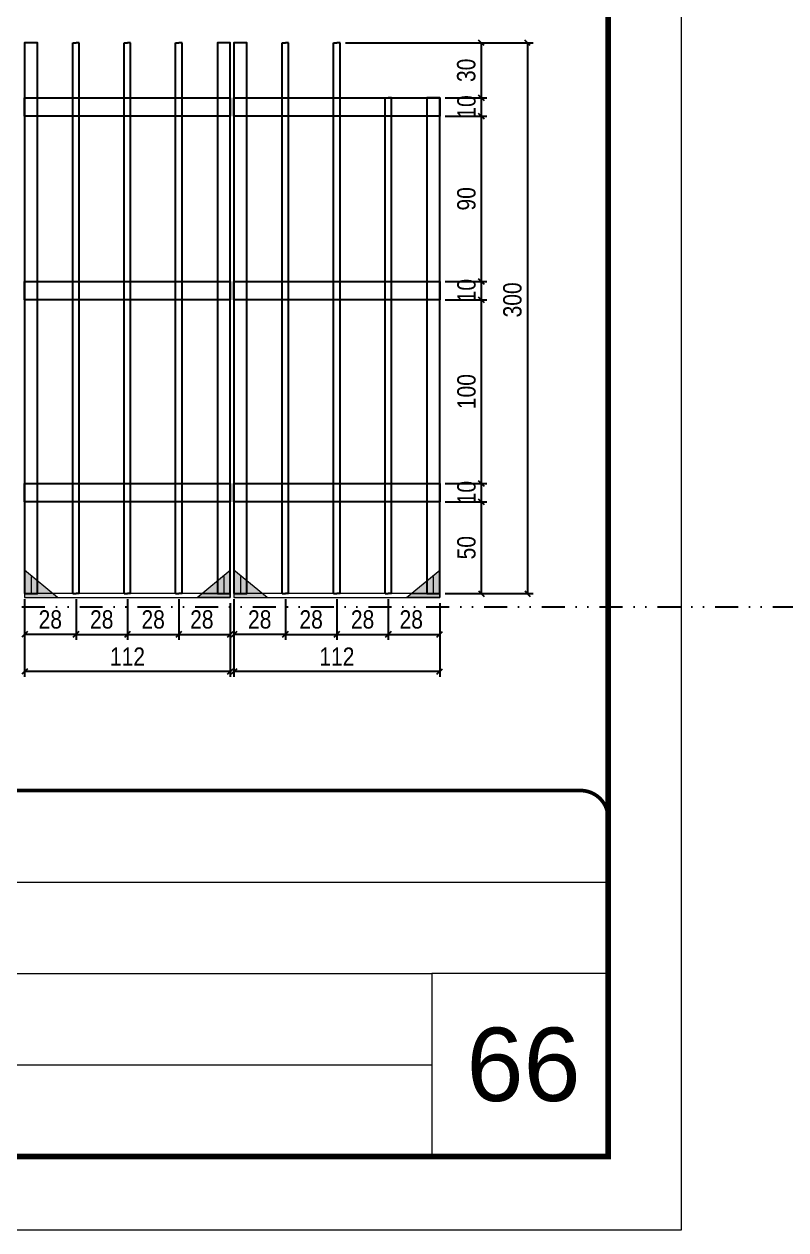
# Model space of a CAD drawing. Header units: millimetres. Extents: x 13777 to 27878, y -21631 to 6985.
# Drawn here: x 17112 to 17527, y -12442 to -11786 of the extents above; entities that cross this region are included whole.
import ezdxf

# ---------------------------------------------------------------- set-up
doc = ezdxf.new("R2010")
doc.units = ezdxf.units.MM
for name, pattern in [('CONTINUO', [0]), ('DASHED', [0.75, 0.5, -0.25]), ('DIVIDE2', [0.625, 0.25, -0.125, 0, -0.125, 0, -0.125]), ('HIDDEN', [0.375, 0.25, -0.125])]:
    doc.linetypes.add(name, pattern=pattern)
for name, color, linetype, lineweight in [('CARIMBO', 255, 'Continuous', 9), ('Folhas', 255, 'Continuous', 9), ('Madeira', 126, 'Continuous', 18), ('Sarr 2.2x7', 40, 'Continuous', 9), ('SARRAFO DE PRESSAO', 251, 'DASHED', 9)]:
    doc.layers.add(name, color=color, linetype=linetype, lineweight=lineweight)
for name, color, linetype in [('COTA', 241, 'Continuous'), ('Nível', 160, 'Continuous'), ('SARR_2.2x10', 60, 'Continuous'), ('SARR_3.5x7', 81, 'Continuous'), ('SARR_7x7', 40, 'Continuous')]:
    doc.layers.add(name, color=color, linetype=linetype)
doc.styles.add('ARIAL', font='arial.ttf')
doc.styles.add('COTA TECNICA', font='techl___.ttf', dxfattribs={"height": 10})
doc.dimstyles.new('PAINEL', dxfattribs={"dimtxt": 10, "dimasz": 3, "dimexe": 3, "dimexo": 3, "dimgap": 3, "dimtad": 1, "dimdec": 1, "dimzin": 12, "dimdsep": 46, "dimtxsty": 'COTA TECNICA', "dimblk1": 'OBLIQUE', "dimblk2": 'OBLIQUE', "dimsah": 1, "dimcen": 0.9, "dimclrd": 4, "dimclre": 4, "dimclrt": 240, "dimadec": 1, "dimazin": 3, "dimtfac": 1, "dimtdec": 1, "dimtmove": 0, "dimatfit": 3, "dimfxl": 1, "dimtolj": 1, "dimtzin": 12, "dimarcsym": 0})

# ---------------------------------------------------------------- blocks, each defined once
blk = doc.blocks.new('9999999999')
at = {"color": 30, "linetype": 'CONTINUO'}
for p, q in [((98564.56, 34379.64), (99583.98, 34379.64)), ((98564.56, 34329.83), (99487.98, 34329.83)), ((99583.98, 34329.83), (99487.98, 34329.83)), ((99487.98, 34329.83), (99487.98, 34230.21)), ((98564.56, 34280.02), (99487.98, 34280.02))]:
    blk.add_line(p, q, dxfattribs=at)
at = {"color": 30, "linetype": 'CONTINUO', "const_width": 2}
blk.add_lwpolyline([(99583.98, 34230.21), (99583.98, 34414.45, 0.414214), (99568.98, 34429.45), (98228.98, 34429.45, 0.414214), (98213.98, 34414.45), (98213.98, 34245.21, 0.414214), (98228.98, 34230.21), (99583.98, 34230.21)], format="xyb", dxfattribs=at)
at = {"layer": 'Folhas'}
blk.add_lwpolyline([(98138.98, 34190.21), (99623.98, 34190.21), (99623.98, 35240.21), (98138.98, 35240.21)], close=True, dxfattribs=at)
at = {"layer": 'Folhas', "color": 30, "const_width": 3}
blk.add_lwpolyline([(98213.98, 34230.21), (99583.98, 34230.21), (99583.98, 35200.21), (98213.98, 35200.21)], close=True, dxfattribs=at)
blk = doc.blocks.new('_Oblique')
at = {"color": 0, "linetype": 'ByBlock', "lineweight": -2}
blk.add_line((-0.5, -0.5), (0.5, 0.5), dxfattribs=at)
blk = doc.blocks.new('*D2970')
at = {"layer": 'COTA', "color": 4, "lineweight": -2, "transparency": 16777216}
for p, q in [((17112.27, -12114.19), (17112.27, -12141.37)), ((17224.27, -12114.19), (17224.27, -12141.37)), ((17224.27, -12138.37), (17112.27, -12138.37))]:
    blk.add_line(p, q, dxfattribs=at)
at = {"layer": 'Defpoints', "color": 0, "transparency": 16777216}
for p in [(17112.27, -12111.19), (17224.27, -12111.19), (17112.27, -12138.37)]:
    blk.add_point(p, dxfattribs=at)
at = {"layer": 'COTA', "color": 4, "lineweight": -2, "transparency": 16777216, "xscale": 3, "yscale": 3, "zscale": 3, "rotation": 180}
blk.add_blockref('_Oblique', (17112.27, -12138.37), dxfattribs=at)
at = {"layer": 'COTA', "color": 4, "lineweight": -2, "transparency": 16777216, "xscale": 3, "yscale": 3, "zscale": 3}
blk.add_blockref('_Oblique', (17224.27, -12138.37), dxfattribs=at)
at = {"layer": 'COTA', "color": 240, "transparency": 16777216, "insert": (17168.27, -12130.31), "char_height": 10, "attachment_point": 5, "style": 'COTA TECNICA'}
blk.add_mtext('\\A1;112', dxfattribs=at)
blk = doc.blocks.new('*D2971')
at = {"layer": 'COTA', "color": 4, "lineweight": -2, "transparency": 16777216}
for p, q in [((17112.27, -12098.99), (17112.27, -12121.19)), ((17140.27, -12098.99), (17140.27, -12121.19)), ((17140.27, -12118.19), (17112.27, -12118.19))]:
    blk.add_line(p, q, dxfattribs=at)
at = {"layer": 'Defpoints', "color": 0, "transparency": 16777216}
for p in [(17112.27, -12095.99), (17140.27, -12095.99), (17112.27, -12118.19)]:
    blk.add_point(p, dxfattribs=at)
at = {"layer": 'COTA', "color": 4, "lineweight": -2, "transparency": 16777216, "xscale": 3, "yscale": 3, "zscale": 3, "rotation": 180}
blk.add_blockref('_Oblique', (17112.27, -12118.19), dxfattribs=at)
at = {"layer": 'COTA', "color": 4, "lineweight": -2, "transparency": 16777216, "xscale": 3, "yscale": 3, "zscale": 3}
blk.add_blockref('_Oblique', (17140.27, -12118.19), dxfattribs=at)
at = {"layer": 'COTA', "color": 240, "transparency": 16777216, "insert": (17126.27, -12110.1), "char_height": 10, "attachment_point": 5, "style": 'COTA TECNICA'}
blk.add_mtext('\\A1;28', dxfattribs=at)
blk = doc.blocks.new('*D2972')
at = {"layer": 'COTA', "color": 4, "lineweight": -2, "transparency": 16777216}
for p, q in [((17196.27, -12098.99), (17196.27, -12121.19)), ((17224.27, -12101.19), (17224.27, -12121.19)), ((17196.27, -12118.19), (17224.27, -12118.19))]:
    blk.add_line(p, q, dxfattribs=at)
at = {"layer": 'Defpoints', "color": 0, "transparency": 16777216}
for p in [(17196.27, -12095.99), (17224.27, -12098.19), (17224.27, -12118.19)]:
    blk.add_point(p, dxfattribs=at)
at = {"layer": 'COTA', "color": 4, "lineweight": -2, "transparency": 16777216, "xscale": 3, "yscale": 3, "zscale": 3, "rotation": 180}
blk.add_blockref('_Oblique', (17196.27, -12118.19), dxfattribs=at)
at = {"layer": 'COTA', "color": 4, "lineweight": -2, "transparency": 16777216, "xscale": 3, "yscale": 3, "zscale": 3}
blk.add_blockref('_Oblique', (17224.27, -12118.19), dxfattribs=at)
at = {"layer": 'COTA', "color": 240, "transparency": 16777216, "insert": (17208.77, -12110.1), "char_height": 10, "attachment_point": 5, "style": 'COTA TECNICA'}
blk.add_mtext('\\A1;28', dxfattribs=at)
blk = doc.blocks.new('*D2973')
at = {"layer": 'COTA', "color": 4, "lineweight": -2, "transparency": 16777216}
for p, q in [((17140.27, -12098.99), (17140.27, -12121.19)), ((17168.27, -12098.99), (17168.27, -12121.19)), ((17140.27, -12118.19), (17168.27, -12118.19))]:
    blk.add_line(p, q, dxfattribs=at)
at = {"layer": 'Defpoints', "color": 0, "transparency": 16777216}
for p in [(17140.27, -12095.99), (17168.27, -12095.99), (17168.27, -12118.19)]:
    blk.add_point(p, dxfattribs=at)
at = {"layer": 'COTA', "color": 4, "lineweight": -2, "transparency": 16777216, "xscale": 3, "yscale": 3, "zscale": 3, "rotation": 180}
blk.add_blockref('_Oblique', (17140.27, -12118.19), dxfattribs=at)
at = {"layer": 'COTA', "color": 4, "lineweight": -2, "transparency": 16777216, "xscale": 3, "yscale": 3, "zscale": 3}
blk.add_blockref('_Oblique', (17168.27, -12118.19), dxfattribs=at)
at = {"layer": 'COTA', "color": 240, "transparency": 16777216, "insert": (17154.27, -12110.1), "char_height": 10, "attachment_point": 5, "style": 'COTA TECNICA'}
blk.add_mtext('\\A1;28', dxfattribs=at)
blk = doc.blocks.new('*D2974')
at = {"layer": 'COTA', "color": 4, "lineweight": -2, "transparency": 16777216}
for p, q in [((17168.27, -12098.99), (17168.27, -12121.19)), ((17196.27, -12098.99), (17196.27, -12121.19)), ((17168.27, -12118.19), (17196.27, -12118.19))]:
    blk.add_line(p, q, dxfattribs=at)
at = {"layer": 'Defpoints', "color": 0, "transparency": 16777216}
for p in [(17168.27, -12095.99), (17196.27, -12095.99), (17196.27, -12118.19)]:
    blk.add_point(p, dxfattribs=at)
at = {"layer": 'COTA', "color": 4, "lineweight": -2, "transparency": 16777216, "xscale": 3, "yscale": 3, "zscale": 3, "rotation": 180}
blk.add_blockref('_Oblique', (17168.27, -12118.19), dxfattribs=at)
at = {"layer": 'COTA', "color": 4, "lineweight": -2, "transparency": 16777216, "xscale": 3, "yscale": 3, "zscale": 3}
blk.add_blockref('_Oblique', (17196.27, -12118.19), dxfattribs=at)
at = {"layer": 'COTA', "color": 240, "transparency": 16777216, "insert": (17182.27, -12110.1), "char_height": 10, "attachment_point": 5, "style": 'COTA TECNICA'}
blk.add_mtext('\\A1;28', dxfattribs=at)
blk = doc.blocks.new('*D2975')
at = {"layer": 'COTA', "color": 4, "lineweight": -2, "transparency": 16777216}
for p, q in [((17226.27, -12114.19), (17226.27, -12141.37)), ((17338.27, -12114.19), (17338.27, -12141.37)), ((17338.27, -12138.37), (17226.27, -12138.37))]:
    blk.add_line(p, q, dxfattribs=at)
at = {"layer": 'Defpoints', "color": 0, "transparency": 16777216}
for p in [(17226.27, -12111.19), (17338.27, -12111.19), (17226.27, -12138.37)]:
    blk.add_point(p, dxfattribs=at)
at = {"layer": 'COTA', "color": 4, "lineweight": -2, "transparency": 16777216, "xscale": 3, "yscale": 3, "zscale": 3, "rotation": 180}
blk.add_blockref('_Oblique', (17226.27, -12138.37), dxfattribs=at)
at = {"layer": 'COTA', "color": 4, "lineweight": -2, "transparency": 16777216, "xscale": 3, "yscale": 3, "zscale": 3}
blk.add_blockref('_Oblique', (17338.27, -12138.37), dxfattribs=at)
at = {"layer": 'COTA', "color": 240, "transparency": 16777216, "insert": (17282.27, -12130.31), "char_height": 10, "attachment_point": 5, "style": 'COTA TECNICA'}
blk.add_mtext('\\A1;112', dxfattribs=at)
blk = doc.blocks.new('*D2976')
at = {"layer": 'COTA', "color": 4, "lineweight": -2, "transparency": 16777216}
for p, q in [((17226.27, -12098.99), (17226.27, -12121.19)), ((17254.27, -12098.99), (17254.27, -12121.19)), ((17254.27, -12118.19), (17226.27, -12118.19))]:
    blk.add_line(p, q, dxfattribs=at)
at = {"layer": 'Defpoints', "color": 0, "transparency": 16777216}
for p in [(17226.27, -12095.99), (17254.27, -12095.99), (17226.27, -12118.19)]:
    blk.add_point(p, dxfattribs=at)
at = {"layer": 'COTA', "color": 4, "lineweight": -2, "transparency": 16777216, "xscale": 3, "yscale": 3, "zscale": 3, "rotation": 180}
blk.add_blockref('_Oblique', (17226.27, -12118.19), dxfattribs=at)
at = {"layer": 'COTA', "color": 4, "lineweight": -2, "transparency": 16777216, "xscale": 3, "yscale": 3, "zscale": 3}
blk.add_blockref('_Oblique', (17254.27, -12118.19), dxfattribs=at)
at = {"layer": 'COTA', "color": 240, "transparency": 16777216, "insert": (17240.27, -12110.1), "char_height": 10, "attachment_point": 5, "style": 'COTA TECNICA'}
blk.add_mtext('\\A1;28', dxfattribs=at)
blk = doc.blocks.new('*D2977')
at = {"layer": 'COTA', "color": 4, "lineweight": -2, "transparency": 16777216}
for p, q in [((17310.27, -12098.99), (17310.27, -12121.19)), ((17338.27, -12101.19), (17338.27, -12121.19)), ((17310.27, -12118.19), (17338.27, -12118.19))]:
    blk.add_line(p, q, dxfattribs=at)
at = {"layer": 'Defpoints', "color": 0, "transparency": 16777216}
for p in [(17310.27, -12095.99), (17338.27, -12098.19), (17338.27, -12118.19)]:
    blk.add_point(p, dxfattribs=at)
at = {"layer": 'COTA', "color": 4, "lineweight": -2, "transparency": 16777216, "xscale": 3, "yscale": 3, "zscale": 3, "rotation": 180}
blk.add_blockref('_Oblique', (17310.27, -12118.19), dxfattribs=at)
at = {"layer": 'COTA', "color": 4, "lineweight": -2, "transparency": 16777216, "xscale": 3, "yscale": 3, "zscale": 3}
blk.add_blockref('_Oblique', (17338.27, -12118.19), dxfattribs=at)
at = {"layer": 'COTA', "color": 240, "transparency": 16777216, "insert": (17322.77, -12110.1), "char_height": 10, "attachment_point": 5, "style": 'COTA TECNICA'}
blk.add_mtext('\\A1;28', dxfattribs=at)
blk = doc.blocks.new('*D2978')
at = {"layer": 'COTA', "color": 4, "lineweight": -2, "transparency": 16777216}
for p, q in [((17254.27, -12098.99), (17254.27, -12121.19)), ((17282.27, -12098.99), (17282.27, -12121.19)), ((17254.27, -12118.19), (17282.27, -12118.19))]:
    blk.add_line(p, q, dxfattribs=at)
at = {"layer": 'Defpoints', "color": 0, "transparency": 16777216}
for p in [(17254.27, -12095.99), (17282.27, -12095.99), (17282.27, -12118.19)]:
    blk.add_point(p, dxfattribs=at)
at = {"layer": 'COTA', "color": 4, "lineweight": -2, "transparency": 16777216, "xscale": 3, "yscale": 3, "zscale": 3, "rotation": 180}
blk.add_blockref('_Oblique', (17254.27, -12118.19), dxfattribs=at)
at = {"layer": 'COTA', "color": 4, "lineweight": -2, "transparency": 16777216, "xscale": 3, "yscale": 3, "zscale": 3}
blk.add_blockref('_Oblique', (17282.27, -12118.19), dxfattribs=at)
at = {"layer": 'COTA', "color": 240, "transparency": 16777216, "insert": (17268.27, -12110.1), "char_height": 10, "attachment_point": 5, "style": 'COTA TECNICA'}
blk.add_mtext('\\A1;28', dxfattribs=at)
blk = doc.blocks.new('*D2979')
at = {"layer": 'COTA', "color": 4, "lineweight": -2, "transparency": 16777216}
for p, q in [((17341.27, -12045.99), (17363.97, -12045.99)), ((17360.97, -12095.99), (17360.97, -12045.99)), ((17341.27, -12095.99), (17363.97, -12095.99))]:
    blk.add_line(p, q, dxfattribs=at)
at = {"layer": 'Defpoints', "color": 0, "transparency": 16777216}
for p in [(17338.27, -12045.99), (17360.97, -12045.99), (17338.27, -12095.99)]:
    blk.add_point(p, dxfattribs=at)
at = {"layer": 'COTA', "color": 4, "lineweight": -2, "transparency": 16777216, "xscale": 3, "yscale": 3, "zscale": 3}
for p, rotation in [((17360.97, -12045.99), 90), ((17360.97, -12095.99), 270)]:
    blk.add_blockref('_Oblique', p, dxfattribs=dict(at, rotation=rotation))
at = {"layer": 'COTA', "color": 240, "transparency": 16777216, "insert": (17352.86, -12070.99), "char_height": 10, "attachment_point": 5, "rotation": 90, "style": 'COTA TECNICA'}
blk.add_mtext('\\A1;50', dxfattribs=at)
blk = doc.blocks.new('*D2980')
at = {"layer": 'COTA', "color": 4, "lineweight": -2, "transparency": 16777216}
for p, q in [((17282.27, -12098.99), (17282.27, -12121.19)), ((17310.27, -12098.99), (17310.27, -12121.19)), ((17282.27, -12118.19), (17310.27, -12118.19))]:
    blk.add_line(p, q, dxfattribs=at)
at = {"layer": 'Defpoints', "color": 0, "transparency": 16777216}
for p in [(17282.27, -12095.99), (17310.27, -12095.99), (17310.27, -12118.19)]:
    blk.add_point(p, dxfattribs=at)
at = {"layer": 'COTA', "color": 4, "lineweight": -2, "transparency": 16777216, "xscale": 3, "yscale": 3, "zscale": 3, "rotation": 180}
blk.add_blockref('_Oblique', (17282.27, -12118.19), dxfattribs=at)
at = {"layer": 'COTA', "color": 4, "lineweight": -2, "transparency": 16777216, "xscale": 3, "yscale": 3, "zscale": 3}
blk.add_blockref('_Oblique', (17310.27, -12118.19), dxfattribs=at)
at = {"layer": 'COTA', "color": 240, "transparency": 16777216, "insert": (17296.27, -12110.1), "char_height": 10, "attachment_point": 5, "style": 'COTA TECNICA'}
blk.add_mtext('\\A1;28', dxfattribs=at)
blk = doc.blocks.new('*D2981')
at = {"layer": 'COTA', "color": 4, "lineweight": -2, "transparency": 16777216}
for p, q in [((17341.27, -12035.99), (17363.97, -12035.99)), ((17360.97, -12045.99), (17360.97, -12035.99)), ((17341.27, -12045.99), (17363.97, -12045.99))]:
    blk.add_line(p, q, dxfattribs=at)
at = {"layer": 'Defpoints', "color": 0, "transparency": 16777216}
for p in [(17338.27, -12035.99), (17360.97, -12035.99), (17338.27, -12045.99)]:
    blk.add_point(p, dxfattribs=at)
at = {"layer": 'COTA', "color": 4, "lineweight": -2, "transparency": 16777216, "xscale": 3, "yscale": 3, "zscale": 3}
for p, rotation in [((17360.97, -12035.99), 90), ((17360.97, -12045.99), 270)]:
    blk.add_blockref('_Oblique', p, dxfattribs=dict(at, rotation=rotation))
at = {"layer": 'COTA', "color": 240, "transparency": 16777216, "insert": (17352.87, -12040.99), "char_height": 10, "attachment_point": 5, "rotation": 90, "style": 'COTA TECNICA'}
blk.add_mtext('\\A1;10', dxfattribs=at)
blk = doc.blocks.new('*D2982')
at = {"layer": 'COTA', "color": 4, "lineweight": -2, "transparency": 16777216}
for p, q in [((17341.27, -11935.99), (17363.97, -11935.99)), ((17360.97, -12035.99), (17360.97, -11935.99)), ((17341.27, -12035.99), (17363.97, -12035.99))]:
    blk.add_line(p, q, dxfattribs=at)
at = {"layer": 'Defpoints', "color": 0, "transparency": 16777216}
for p in [(17338.27, -11935.99), (17360.97, -11935.99), (17338.27, -12035.99)]:
    blk.add_point(p, dxfattribs=at)
at = {"layer": 'COTA', "color": 4, "lineweight": -2, "transparency": 16777216, "xscale": 3, "yscale": 3, "zscale": 3}
for p, rotation in [((17360.97, -11935.99), 90), ((17360.97, -12035.99), 270)]:
    blk.add_blockref('_Oblique', p, dxfattribs=dict(at, rotation=rotation))
at = {"layer": 'COTA', "color": 240, "transparency": 16777216, "insert": (17352.87, -11985.99), "char_height": 10, "attachment_point": 5, "rotation": 90, "style": 'COTA TECNICA'}
blk.add_mtext('\\A1;100', dxfattribs=at)
blk = doc.blocks.new('*D2983')
at = {"layer": 'COTA', "color": 4, "lineweight": -2, "transparency": 16777216}
for p, q in [((17341.27, -11925.99), (17363.97, -11925.99)), ((17360.97, -11935.99), (17360.97, -11925.99)), ((17341.27, -11935.99), (17363.97, -11935.99))]:
    blk.add_line(p, q, dxfattribs=at)
at = {"layer": 'Defpoints', "color": 0, "transparency": 16777216}
for p in [(17338.27, -11925.99), (17360.97, -11925.99), (17338.27, -11935.99)]:
    blk.add_point(p, dxfattribs=at)
at = {"layer": 'COTA', "color": 4, "lineweight": -2, "transparency": 16777216, "xscale": 3, "yscale": 3, "zscale": 3}
for p, rotation in [((17360.97, -11925.99), 90), ((17360.97, -11935.99), 270)]:
    blk.add_blockref('_Oblique', p, dxfattribs=dict(at, rotation=rotation))
at = {"layer": 'COTA', "color": 240, "transparency": 16777216, "insert": (17352.87, -11930.99), "char_height": 10, "attachment_point": 5, "rotation": 90, "style": 'COTA TECNICA'}
blk.add_mtext('\\A1;10', dxfattribs=at)
blk = doc.blocks.new('*D2985')
at = {"layer": 'COTA', "color": 4, "lineweight": -2, "transparency": 16777216}
for p, q in [((17287.02, -11796.03), (17389.1, -11796.03)), ((17386.1, -11796.03), (17386.1, -12095.99)), ((17341.27, -12095.99), (17389.1, -12095.99))]:
    blk.add_line(p, q, dxfattribs=at)
at = {"layer": 'Defpoints', "color": 0, "transparency": 16777216}
for p in [(17284.02, -11796.03), (17338.27, -12095.99), (17386.1, -12095.99)]:
    blk.add_point(p, dxfattribs=at)
at = {"layer": 'COTA', "color": 4, "lineweight": -2, "transparency": 16777216, "xscale": 3, "yscale": 3, "zscale": 3}
for p, rotation in [((17386.1, -11796.03), 90), ((17386.1, -12095.99), 270)]:
    blk.add_blockref('_Oblique', p, dxfattribs=dict(at, rotation=rotation))
at = {"layer": 'COTA', "color": 240, "transparency": 16777216, "insert": (17377.88, -11936.03), "char_height": 10, "attachment_point": 5, "rotation": 90, "style": 'COTA TECNICA'}
blk.add_mtext('\\A1;300', dxfattribs=at)
blk = doc.blocks.new('*D2988')
at = {"layer": 'COTA', "color": 4, "lineweight": -2, "transparency": 16777216}
for p, q in [((17341.27, -11825.99), (17363.97, -11825.99)), ((17360.97, -11835.99), (17360.97, -11825.99)), ((17341.27, -11835.99), (17363.97, -11835.99))]:
    blk.add_line(p, q, dxfattribs=at)
at = {"layer": 'Defpoints', "color": 0, "transparency": 16777216}
for p in [(17338.27, -11825.99), (17360.97, -11825.99), (17338.27, -11835.99)]:
    blk.add_point(p, dxfattribs=at)
at = {"layer": 'COTA', "color": 4, "lineweight": -2, "transparency": 16777216, "xscale": 3, "yscale": 3, "zscale": 3}
for p, rotation in [((17360.97, -11825.99), 90), ((17360.97, -11835.99), 270)]:
    blk.add_blockref('_Oblique', p, dxfattribs=dict(at, rotation=rotation))
at = {"layer": 'COTA', "color": 240, "transparency": 16777216, "insert": (17352.87, -11830.99), "char_height": 10, "attachment_point": 5, "rotation": 90, "style": 'COTA TECNICA'}
blk.add_mtext('\\A1;10', dxfattribs=at)
blk = doc.blocks.new('*D2989')
at = {"layer": 'COTA', "color": 4, "lineweight": -2, "transparency": 16777216}
for p, q in [((17341.27, -11835.99), (17363.97, -11835.99)), ((17360.97, -11926.03), (17360.97, -11835.99)), ((17341.27, -11926.03), (17363.97, -11926.03))]:
    blk.add_line(p, q, dxfattribs=at)
at = {"layer": 'Defpoints', "color": 0, "transparency": 16777216}
for p in [(17338.27, -11835.99), (17360.97, -11835.99), (17338.27, -11926.03)]:
    blk.add_point(p, dxfattribs=at)
at = {"layer": 'COTA', "color": 4, "lineweight": -2, "transparency": 16777216, "xscale": 3, "yscale": 3, "zscale": 3}
for p, rotation in [((17360.97, -11835.99), 90), ((17360.97, -11926.03), 270)]:
    blk.add_blockref('_Oblique', p, dxfattribs=dict(at, rotation=rotation))
at = {"layer": 'COTA', "color": 240, "transparency": 16777216, "insert": (17352.84, -11881.01), "char_height": 10, "attachment_point": 5, "rotation": 90, "style": 'COTA TECNICA'}
blk.add_mtext('\\A1;90', dxfattribs=at)
blk = doc.blocks.new('*D2990')
at = {"layer": 'COTA', "color": 4, "lineweight": -2, "transparency": 16777216}
for p, q in [((17287.02, -11796.03), (17363.97, -11796.03)), ((17360.97, -11826.03), (17360.97, -11796.03)), ((17341.27, -11826.03), (17363.97, -11826.03))]:
    blk.add_line(p, q, dxfattribs=at)
at = {"layer": 'Defpoints', "color": 0, "transparency": 16777216}
for p in [(17284.02, -11796.03), (17360.97, -11796.03), (17338.27, -11826.03)]:
    blk.add_point(p, dxfattribs=at)
at = {"layer": 'COTA', "color": 4, "lineweight": -2, "transparency": 16777216, "xscale": 3, "yscale": 3, "zscale": 3}
for p, rotation in [((17360.97, -11796.03), 90), ((17360.97, -11826.03), 270)]:
    blk.add_blockref('_Oblique', p, dxfattribs=dict(at, rotation=rotation))
at = {"layer": 'COTA', "color": 240, "transparency": 16777216, "insert": (17352.75, -11811.03), "char_height": 10, "attachment_point": 5, "rotation": 90, "style": 'COTA TECNICA'}
blk.add_mtext('\\A1;30', dxfattribs=at)

msp = doc.modelspace()

# ---------------------------------------------------------------- hatches: boundary and pattern name
at = {"layer": 'Madeira'}
h = msp.add_hatch(color=252, dxfattribs=at)
h.dxf.hatch_style = 2
h.paths.add_polyline_path([(17112.27, -12083.19), (17112.27, -12098.19), (17130.27, -12098.19)])
h = msp.add_hatch(color=252, dxfattribs=at)
h.dxf.hatch_style = 2
h.paths.add_polyline_path([(17224.27, -12083.19), (17224.27, -12098.19), (17206.27, -12098.19)])
h = msp.add_hatch(color=252, dxfattribs=at)
h.dxf.hatch_style = 2
h.paths.add_polyline_path([(17226.27, -12083.19), (17226.27, -12098.19), (17244.27, -12098.19)])
h = msp.add_hatch(color=252, dxfattribs=at)
h.dxf.hatch_style = 2
h.paths.add_polyline_path([(17338.27, -12083.19), (17338.27, -12098.19), (17320.27, -12098.19)])

# ---------------------------------------------------------------- linework, layer by layer
at = {"layer": 'Madeira', "color": 1, "linetype": 'HIDDEN'}
for p, q in [((17115.77, -12086.69), (17115.77, -12095.99)), ((17115.77, -12086.69), (17115.77, -12095.99)), ((17220.77, -12086.69), (17220.77, -12095.99)), ((17220.77, -12086.69), (17220.77, -12095.99)), ((17229.77, -12086.69), (17229.77, -12095.99)), ((17229.77, -12086.69), (17229.77, -12095.99)), ((17334.77, -12086.69), (17334.77, -12095.99)), ((17334.77, -12086.69), (17334.77, -12095.99)), ((17119.27, -12090.19), (17119.27, -12095.99)), ((17233.27, -12090.19), (17233.27, -12095.99)), ((17122.11, -12095.99), (17112.27, -12095.99)), ((17122.11, -12095.99), (17112.27, -12095.99)), ((17128.07, -12095.99), (17112.27, -12095.99)), ((17208.47, -12095.99), (17224.27, -12095.99)), ((17214.44, -12095.99), (17224.27, -12095.99)), ((17214.44, -12095.99), (17224.27, -12095.99)), ((17236.11, -12095.99), (17226.27, -12095.99)), ((17236.11, -12095.99), (17226.27, -12095.99)), ((17242.07, -12095.99), (17226.27, -12095.99)), ((17322.47, -12095.99), (17338.27, -12095.99)), ((17328.44, -12095.99), (17338.27, -12095.99)), ((17328.44, -12095.99), (17338.27, -12095.99))]:
    msp.add_line(p, q, dxfattribs=at)
at = {"layer": 'Madeira'}
for p, q in [((17112.27, -12095.99), (17112.27, -12098.19)), ((17112.27, -12095.99), (17112.27, -12098.19)), ((17112.27, -12095.99), (17112.27, -12098.19)), ((17226.27, -12095.99), (17226.27, -12098.19)), ((17226.27, -12095.99), (17226.27, -12098.19)), ((17226.27, -12095.99), (17226.27, -12098.19))]:
    msp.add_line(p, q, dxfattribs=at)
at = {"layer": 'Madeira', "color": 0}
for points in [[(17112.27, -12083.19), (17112.27, -12098.19), (17130.27, -12098.19), (17112.27, -12083.19)], [(17224.27, -12083.19), (17224.27, -12098.19), (17206.27, -12098.19), (17224.27, -12083.19)], [(17226.27, -12083.19), (17226.27, -12098.19), (17244.27, -12098.19), (17226.27, -12083.19)], [(17338.27, -12083.19), (17338.27, -12098.19), (17320.27, -12098.19), (17338.27, -12083.19)]]:
    msp.add_lwpolyline(points, dxfattribs=at)
at = {"layer": 'Nível', "color": 4, "linetype": 'DIVIDE2', "ltscale": 50}
msp.add_line((13777.11, -12103.19), (21531.15, -12103.19), dxfattribs=at)
at = {"layer": 'Sarr 2.2x7'}
for points in [[(17224.27, -12095.99), (17112.27, -12095.99), (17112.27, -12098.19), (17224.27, -12098.19)], [(17338.27, -12095.99), (17226.27, -12095.99), (17226.27, -12098.19), (17338.27, -12098.19)]]:
    msp.add_lwpolyline(points, close=True, dxfattribs=at)
at = {"layer": 'SARR_2.2x10'}
for points in [[(17112.27, -11825.99), (17224.27, -11825.99), (17224.27, -11835.99), (17112.27, -11835.99)], [(17226.27, -11825.99), (17338.27, -11825.99), (17338.27, -11835.99), (17226.27, -11835.99)], [(17112.27, -11926.03), (17224.27, -11926.03), (17224.27, -11936.03), (17112.27, -11936.03)], [(17226.27, -11926.03), (17338.27, -11926.03), (17338.27, -11936.03), (17226.27, -11936.03)], [(17112.27, -12036.03), (17224.27, -12036.03), (17224.27, -12046.03), (17112.27, -12046.03)], [(17226.27, -12036.03), (17338.27, -12036.03), (17338.27, -12046.03), (17226.27, -12046.03)]]:
    msp.add_lwpolyline(points, close=True, dxfattribs=at)
at = {"layer": 'SARR_3.5x7'}
for p, q in [((17138.52, -12095.99), (17138.52, -11796.03)), ((17138.52, -11796.03), (17140.27, -11796.03)), ((17142.02, -11796.03), (17140.27, -11796.03)), ((17142.02, -12095.99), (17142.02, -11796.03)), ((17166.52, -12095.99), (17166.52, -11796.03)), ((17166.52, -11796.03), (17168.27, -11796.03)), ((17170.02, -11796.03), (17168.27, -11796.03)), ((17170.02, -12095.99), (17170.02, -11796.03)), ((17194.52, -12095.99), (17194.52, -11796.03)), ((17194.52, -11796.03), (17196.27, -11796.03)), ((17198.02, -11796.03), (17196.27, -11796.03)), ((17198.02, -12095.99), (17198.02, -11796.03)), ((17252.52, -12095.99), (17252.52, -11796.03)), ((17252.52, -11796.03), (17254.27, -11796.03)), ((17256.02, -11796.03), (17254.27, -11796.03)), ((17256.02, -12095.99), (17256.02, -11796.03)), ((17280.52, -12095.99), (17280.52, -11796.03)), ((17280.52, -11796.03), (17282.27, -11796.03)), ((17284.02, -11796.03), (17282.27, -11796.03)), ((17284.02, -12095.99), (17284.02, -11796.03)), ((17308.52, -12095.99), (17308.52, -11826.03)), ((17308.52, -11826.03), (17310.27, -11826.03)), ((17312.02, -11826.03), (17310.27, -11826.03)), ((17312.02, -12095.99), (17312.02, -11826.03)), ((17138.52, -12095.99), (17140.27, -12095.99)), ((17142.02, -12095.99), (17140.27, -12095.99)), ((17166.52, -12095.99), (17168.27, -12095.99)), ((17170.02, -12095.99), (17168.27, -12095.99)), ((17194.52, -12095.99), (17196.27, -12095.99)), ((17198.02, -12095.99), (17196.27, -12095.99)), ((17252.52, -12095.99), (17254.27, -12095.99)), ((17256.02, -12095.99), (17254.27, -12095.99)), ((17280.52, -12095.99), (17282.27, -12095.99)), ((17284.02, -12095.99), (17282.27, -12095.99)), ((17308.52, -12095.99), (17310.27, -12095.99)), ((17312.02, -12095.99), (17310.27, -12095.99))]:
    msp.add_line(p, q, dxfattribs=at)
at = {"layer": 'SARR_7x7'}
for points in [[(17112.27, -12095.99), (17119.27, -12095.99), (17119.27, -11796.03), (17112.27, -11796.03)], [(17217.27, -12095.99), (17224.27, -12095.99), (17224.27, -11796.03), (17217.27, -11796.03)], [(17226.27, -12095.99), (17233.27, -12095.99), (17233.27, -11796.03), (17226.27, -11796.03)], [(17331.27, -12095.99), (17338.27, -12095.99), (17338.27, -11826.03), (17331.27, -11826.03)]]:
    msp.add_lwpolyline(points, close=True, dxfattribs=at)

# ---------------------------------------------------------------- block references
at = {"layer": 'SARRAFO DE PRESSAO', "color": 6, "linetype": 'ByBlock'}
msp.add_blockref('9999999999', (-82154.01, -46632.68), dxfattribs=at)

# ---------------------------------------------------------------- texts
at = {"layer": 'CARIMBO', "style": 'ARIAL'}
msp.add_text('66', height=40, dxfattribs=at).set_placement((17352.83, -12372.33))

# ---------------------------------------------------------------- dimensions: what is measured, and where the dimension line sits
at = {"layer": 'COTA'}
for base, p1, p2, picture, middle in [((17386.1, -12095.99), (17284.02, -11796.03), (17338.27, -12095.99), '*D2985', (17386.1, -11936.03)), ((17360.97, -11825.99), (17338.27, -11835.99), (17338.27, -11825.99), '*D2988', (17360.97, -11830.99)), ((17360.97, -11925.99), (17338.27, -11935.99), (17338.27, -11925.99), '*D2983', (17360.97, -11930.99)), ((17360.97, -12035.99), (17338.27, -12045.99), (17338.27, -12035.99), '*D2981', (17360.97, -12040.99))]:
    dim = msp.add_linear_dim(base=base, p1=p1, p2=p2, angle=90, dimstyle='PAINEL', override={"dimtmove": 1}, dxfattribs=at)
    dim.commit()
    dim.dimension.update_dxf_attribs({"geometry": picture, "text_midpoint": middle, "dimtype": 160})
for base, p1, p2, angle, picture, middle in [((17360.97, -11796.03), (17338.27, -11826.03), (17284.02, -11796.03), 90, '*D2990', (17352.75, -11811.03)), ((17360.97, -11835.99), (17338.27, -11926.03), (17338.27, -11835.99), 90, '*D2989', (17352.84, -11881.01)), ((17360.97, -11935.99), (17338.27, -12035.99), (17338.27, -11935.99), 90, '*D2982', (17352.87, -11985.99)), ((17360.97, -12045.99), (17338.27, -12095.99), (17338.27, -12045.99), 90, '*D2979', (17352.86, -12070.99)), ((17112.27, -12118.19), (17140.27, -12095.99), (17112.27, -12095.99), 180, '*D2971', (17126.27, -12110.1)), ((17226.27, -12118.19), (17254.27, -12095.99), (17226.27, -12095.99), 180, '*D2976', (17240.27, -12110.1)), ((17112.27, -12138.37), (17224.27, -12111.19), (17112.27, -12111.19), 180, '*D2970', (17168.27, -12130.31)), ((17226.27, -12138.37), (17338.27, -12111.19), (17226.27, -12111.19), 180, '*D2975', (17282.27, -12130.31))]:
    dim = msp.add_linear_dim(base=base, p1=p1, p2=p2, angle=angle, dimstyle='PAINEL', override={"dimtmove": 1}, dxfattribs=at)
    dim.commit()
    dim.dimension.update_dxf_attribs({"geometry": picture, "text_midpoint": middle})
for base, p1, p2, picture, middle in [((17168.27, -12118.19), (17140.27, -12095.99), (17168.27, -12095.99), '*D2973', (17154.27, -12110.1)), ((17196.27, -12118.19), (17168.27, -12095.99), (17196.27, -12095.99), '*D2974', (17182.27, -12110.1)), ((17282.27, -12118.19), (17254.27, -12095.99), (17282.27, -12095.99), '*D2978', (17268.27, -12110.1)), ((17310.27, -12118.19), (17282.27, -12095.99), (17310.27, -12095.99), '*D2980', (17296.27, -12110.1))]:
    dim = msp.add_linear_dim(base=base, p1=p1, p2=p2, dimstyle='PAINEL', override={"dimtmove": 1}, dxfattribs=at)
    dim.commit()
    dim.dimension.update_dxf_attribs({"geometry": picture, "text_midpoint": middle})
for base, p1, p2, picture, middle in [((17224.27, -12118.19), (17196.27, -12095.99), (17224.27, -12098.19), '*D2972', (17208.77, -12118.19)), ((17338.27, -12118.19), (17310.27, -12095.99), (17338.27, -12098.19), '*D2977', (17322.77, -12118.19))]:
    dim = msp.add_linear_dim(base=base, p1=p1, p2=p2, dimstyle='PAINEL', override={"dimtmove": 1}, dxfattribs=at)
    dim.commit()
    dim.dimension.update_dxf_attribs({"geometry": picture, "text_midpoint": middle, "dimtype": 160})

doc.saveas('drawing.dxf')
